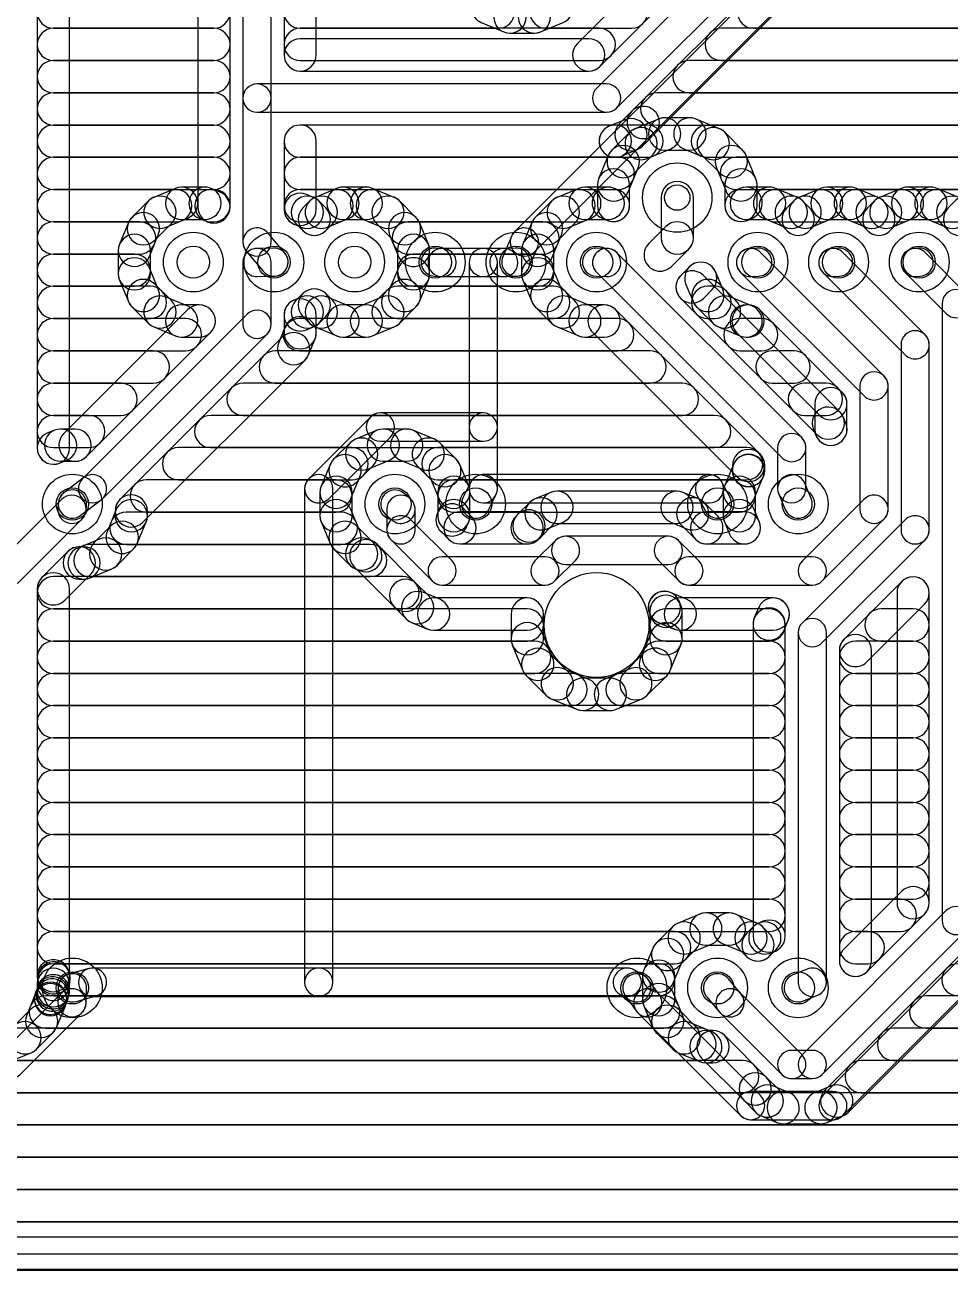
# Model space of a CAD drawing. Extents: x 0 to 108, y 0 to 85.
# Drawn here: x 30.26 to 59.39, y 0 to 39.22 of the extents above; entities that cross this region are included whole.
import ezdxf

# ---------------------------------------------------------------- set-up
doc = ezdxf.new("R2010")
doc.units = 0
for name, color, linetype in [('16', 174, 'CONTINUOUS'), ('17', 94, 'CONTINUOUS'), ('18', 94, 'CONTINUOUS'), ('20', 178, 'CONTINUOUS'), ('44', 250, 'CONTINUOUS')]:
    doc.layers.add(name, color=color, linetype=linetype)

# ---------------------------------------------------------------- blocks, each defined once
blk = doc.blocks.new('ROUNDP')
blk.add_circle((0, 0), 0.5)
blk = doc.blocks.new('ROUNDV')
blk.add_circle((0, 0), 0.5)

msp = doc.modelspace()

# ---------------------------------------------------------------- linework, layer by layer
at = {"layer": '16'}
for points in [[(31.6611, 25.8897), (31.6611, 47.7703, 1), (30.6451, 47.7703), (30.6451, 25.8897, 1)], [(39.4335, 38.2778), (39.4335, 43.6662, 1), (38.4175, 43.6662), (38.4175, 38.2778, 1)], [(37.1221, 43.3959), (37.1221, 36.9189, 1), (38.0111, 36.9189), (38.0111, 43.3959, 1)], [(35.6997, 42.833), (35.6997, 33.4887, 1), (36.7157, 33.4887), (36.7157, 42.833, 1)], [(51.9824, 42.964), (47.6554, 38.637, 1), (48.3738, 37.9186), (52.7009, 42.2456, 1)], [(48.8918, 36.6046), (53.4257, 41.1385, 1), (52.7971, 41.7671), (48.2632, 37.2332, 1)], [(46.301, 32.0707), (54.0734, 39.8431, 1), (53.4448, 40.4717), (45.6724, 32.6993, 1)], [(50.0887, 35.7899), (54.0335, 39.7347, 1), (53.3151, 40.4531), (49.3703, 36.5084, 1)], [(31.1531, 39.116), (36.2077, 39.116, 1), (36.2077, 40.132), (31.1531, 40.132, 1)], [(38.9255, 39.116), (45.1661, 39.116, 1), (45.1661, 40.132), (38.9255, 40.132, 1)], [(44.6301, 39.2962), (45.3396, 39.0023, 1), (45.7284, 39.9409), (45.0189, 40.2348, 1)], [(46.4964, 39.0023), (47.2059, 39.2962, 1), (46.8171, 40.2348), (46.1076, 39.9409, 1)], [(46.6699, 39.116), (49.3608, 39.116, 1), (49.3608, 40.132), (46.6699, 40.132, 1)], [(53.2044, 39.116), (60.2514, 39.116, 1), (60.2514, 40.132), (53.2044, 40.132, 1)], [(45.534, 38.9636), (46.302, 38.9636, 1), (46.302, 39.9796), (45.534, 39.9796, 1)], [(31.1531, 38.1), (36.2077, 38.1, 1), (36.2077, 39.116), (31.1531, 39.116, 1)], [(38.9255, 38.1), (48.3448, 38.1, 1), (48.3448, 39.116), (38.9255, 39.116, 1)], [(52.1884, 38.1), (61.8068, 38.1, 1), (61.8068, 39.116), (52.1884, 39.116, 1)], [(48.0146, 38.7858), (38.9255, 38.7858, 1), (38.9255, 37.7698), (48.0146, 37.7698, 1)], [(31.1531, 37.084), (36.2077, 37.084, 1), (36.2077, 38.1), (31.1531, 38.1, 1)], [(51.1724, 37.084), (62.8228, 37.084, 1), (62.8228, 38.1), (51.1724, 38.1, 1)], [(37.1221, 36.9189), (37.1221, 32.385, 1), (38.0111, 32.385), (38.0111, 36.9189, 1)], [(37.5666, 36.4744), (48.5775, 36.4744, 1), (48.5775, 37.3634), (37.5666, 37.3634, 1)], [(31.1531, 36.068), (36.2077, 36.068, 1), (36.2077, 37.084), (31.1531, 37.084, 1)], [(50.1564, 36.068), (63.8388, 36.068, 1), (63.8388, 37.084), (50.1564, 37.084, 1)], [(49.7065, 35.4077), (50.0887, 35.7899, 1), (49.3703, 36.5084), (48.988, 36.1261, 1)], [(49.0422, 35.0907), (49.5417, 35.2976, 1), (49.1528, 36.2362), (48.6534, 36.0293, 1)], [(50.2065, 36.2579), (49.4689, 35.9524, 1), (49.8578, 35.0138), (50.5953, 35.3193, 1)], [(51.1991, 36.2966), (50.4009, 36.2966, 1), (50.4009, 35.2806), (51.1991, 35.2806, 1)], [(52.1311, 35.9524), (51.3935, 36.2579, 1), (51.0047, 35.3193), (51.7422, 35.0138, 1)], [(31.1531, 35.052), (36.2077, 35.052, 1), (36.2077, 36.068), (31.1531, 36.068, 1)], [(39.4335, 33.415), (39.4335, 35.56, 1), (38.4175, 35.56), (38.4175, 33.415, 1)], [(38.9255, 35.052), (48.8478, 35.052, 1), (48.8478, 36.068), (38.9255, 36.068, 1)], [(48.8478, 35.052), (49.849, 35.052, 1), (49.849, 36.068), (48.8478, 36.068, 1)], [(49.3041, 35.8423), (48.7397, 35.2779, 1), (49.4581, 34.5594), (50.0226, 35.1239, 1)], [(51.751, 35.052), (64.8548, 35.052, 1), (64.8548, 36.068), (51.751, 36.068, 1)], [(52.8603, 35.2779), (52.2959, 35.8423, 1), (51.5774, 35.1239), (52.1419, 34.5594, 1)], [(48.6296, 35.1131), (48.3241, 34.3755, 1), (49.2627, 33.9867), (49.5682, 34.7242, 1)], [(53.2759, 34.3755), (52.9704, 35.1131, 1), (52.0318, 34.7242), (52.3373, 33.9867, 1)], [(31.1531, 34.036), (36.2077, 34.036, 1), (36.2077, 35.052), (31.1531, 35.052, 1)], [(38.9255, 34.036), (48.9437, 34.036, 1), (48.9437, 35.052), (38.9255, 35.052, 1)], [(52.6563, 34.036), (65.8708, 34.036, 1), (65.8708, 35.052), (52.6563, 35.052, 1)], [(48.2854, 34.1811), (48.2854, 33.536, 1), (49.3014, 33.536), (49.3014, 34.1811, 1)], [(53.3146, 33.536), (53.3146, 34.1811, 1), (52.2986, 34.1811), (52.2986, 33.536, 1)], [(50.292, 33.782), (50.292, 32.512, 1), (51.308, 32.512), (51.308, 33.782, 1)], [(31.1531, 33.02), (35.0072, 33.02, 1), (35.0072, 34.036), (31.1531, 34.036, 1)], [(34.1505, 33.6811), (33.6289, 33.1595, 1), (34.3473, 32.4411), (34.8689, 32.9627, 1)], [(34.9968, 34.0735), (34.3153, 33.7912, 1), (34.7041, 32.8526), (35.3856, 33.1349, 1)], [(35.9288, 34.1122), (35.1912, 34.1122, 1), (35.1912, 33.0962), (35.9288, 33.0962, 1)], [(36.4021, 33.958), (36.1232, 34.0735, 1), (35.7344, 33.1349), (36.0133, 33.0194, 1)], [(36.1128, 33.02), (36.2077, 33.02, 1), (36.2077, 34.036), (36.1128, 34.036, 1)], [(38.9255, 33.02), (40.0872, 33.02, 1), (40.0872, 34.036), (38.9255, 34.036, 1)], [(39.3447, 33.7912), (39.1199, 33.8844, 1), (38.7311, 32.9457), (38.9559, 32.8526, 1)], [(39.7292, 33.4614), (39.5095, 33.6811, 1), (38.7911, 32.9627), (39.0108, 32.743, 1)], [(39.2305, 33.6811), (39.0108, 33.4614, 1), (39.7292, 32.743), (39.9489, 32.9627, 1)], [(40.0768, 34.0735), (39.3953, 33.7912, 1), (39.7841, 32.8526), (40.4656, 33.1349, 1)], [(41.0088, 34.1122), (40.2712, 34.1122, 1), (40.2712, 33.0962), (41.0088, 33.0962, 1)], [(41.8847, 33.7912), (41.2032, 34.0735, 1), (40.8144, 33.1349), (41.4959, 32.8526, 1)], [(41.1928, 33.02), (47.7072, 33.02, 1), (47.7072, 34.036), (41.1928, 34.036, 1)], [(42.5711, 33.1595), (42.0495, 33.6811, 1), (41.3311, 32.9627), (41.8527, 32.4411, 1)], [(46.8505, 33.6811), (46.3289, 33.1595, 1), (47.0473, 32.4411), (47.5689, 32.9627, 1)], [(47.6968, 34.0735), (47.0153, 33.7912, 1), (47.4041, 32.8526), (48.0856, 33.1349, 1)], [(48.6288, 34.1122), (47.8912, 34.1122, 1), (47.8912, 33.0962), (48.6288, 33.0962, 1)], [(48.9878, 34.0054), (48.8232, 34.0735, 1), (48.4344, 33.1349), (48.599, 33.0667, 1)], [(52.7768, 34.0735), (52.6122, 34.0054, 1), (53.001, 33.0667), (53.1656, 33.1349, 1)], [(53.7088, 34.1122), (52.9712, 34.1122, 1), (52.9712, 33.0962), (53.7088, 33.0962, 1)], [(54.5847, 33.7912), (53.9032, 34.0735, 1), (53.5144, 33.1349), (54.1959, 32.8526, 1)], [(53.8928, 33.02), (55.3272, 33.02, 1), (55.3272, 34.036), (53.8928, 34.036, 1)], [(54.9692, 33.4614), (54.7495, 33.6811, 1), (54.0311, 32.9627), (54.2508, 32.743, 1)], [(54.4705, 33.6811), (54.2508, 33.4614, 1), (54.9692, 32.743), (55.1889, 32.9627, 1)], [(55.3168, 34.0735), (54.6353, 33.7912, 1), (55.0241, 32.8526), (55.7056, 33.1349, 1)], [(56.2488, 34.1122), (55.5112, 34.1122, 1), (55.5112, 33.0962), (56.2488, 33.0962, 1)], [(57.1247, 33.7912), (56.4432, 34.0735, 1), (56.0544, 33.1349), (56.7359, 32.8526, 1)], [(56.4328, 33.02), (57.8672, 33.02, 1), (57.8672, 34.036), (56.4328, 34.036, 1)], [(57.5092, 33.4614), (57.2895, 33.6811, 1), (56.5711, 32.9627), (56.7908, 32.743, 1)], [(57.0105, 33.6811), (56.7908, 33.4614, 1), (57.5092, 32.743), (57.7289, 32.9627, 1)], [(57.8568, 34.0735), (57.1753, 33.7912, 1), (57.5641, 32.8526), (58.2456, 33.1349, 1)], [(58.7888, 34.1122), (58.0512, 34.1122, 1), (58.0512, 33.0962), (58.7888, 33.0962, 1)], [(59.6647, 33.7912), (58.9832, 34.0735, 1), (58.5944, 33.1349), (59.2759, 32.8526, 1)], [(58.9728, 33.02), (60.4072, 33.02, 1), (60.4072, 34.036), (58.9728, 34.036, 1)], [(60.0492, 33.4614), (59.8295, 33.6811, 1), (59.1111, 32.9627), (59.3308, 32.743, 1)], [(59.5505, 33.6811), (59.3308, 33.4614, 1), (60.0492, 32.743), (60.2689, 32.9627, 1)], [(31.1531, 32.004), (33.8687, 32.004, 1), (33.8687, 33.02), (31.1531, 33.02, 1)], [(33.5188, 32.9947), (33.2365, 32.3132, 1), (34.1751, 31.9244), (34.4574, 32.6059, 1)], [(42.9635, 32.3132), (42.6812, 32.9947, 1), (41.7426, 32.6059), (42.0249, 31.9244, 1)], [(42.3313, 32.004), (46.5687, 32.004, 1), (46.5687, 33.02), (42.3313, 33.02, 1)], [(46.2188, 32.9947), (45.9365, 32.3132, 1), (46.8751, 31.9244), (47.1574, 32.6059, 1)], [(50.4408, 32.8712), (49.9031, 32.3335, 1), (50.6215, 31.6151), (51.1592, 32.1528, 1)], [(33.1978, 32.1188), (33.1978, 31.3812, 1), (34.2138, 31.3812), (34.2138, 32.1188, 1)], [(37.2262, 32.0991), (37.7596, 31.4641, 1), (38.4404, 32.0359), (37.907, 32.6709, 1)], [(43.0022, 31.3812), (43.0022, 32.1188, 1), (41.9862, 32.1188), (41.9862, 31.3812, 1)], [(45.5769, 32.5571), (45.3102, 31.9221, 1), (46.1298, 31.5779), (46.3965, 32.2129, 1)], [(45.8978, 32.1188), (45.8978, 31.3812, 1), (46.9138, 31.3812), (46.9138, 32.1188, 1)], [(37.5772, 31.2929), (38.1106, 31.3056, 1), (38.0894, 32.1944), (37.556, 32.1817, 1)], [(38.0111, 29.7942), (38.0111, 31.7373, 1), (37.1221, 31.7373), (37.1221, 29.7942, 1)], [(43.422, 32.181), (43.2061, 32.1937, 1), (43.1539, 31.3063), (43.3698, 31.2936, 1)], [(44.6913, 32.1818), (43.3959, 32.1818, 1), (43.3959, 31.2928), (44.6913, 31.2928, 1)], [(45.339, 32.1818), (44.6913, 32.1818, 1), (44.6913, 31.2928), (45.339, 31.2928, 1)], [(44.2468, 31.7373), (44.2468, 26.5557, 1), (45.1358, 26.5557), (45.1358, 31.7373, 1)], [(45.3538, 31.293), (45.7348, 31.3057, 1), (45.7052, 32.1943), (45.3242, 32.1816, 1)], [(48.5953, 32.1814), (48.2778, 32.1941, 1), (48.2422, 31.3059), (48.5597, 31.2932, 1)], [(48.2632, 31.423), (54.0925, 25.5937, 1), (54.7211, 26.2223), (48.8918, 32.0516, 1)], [(53.1361, 31.2935), (53.3647, 31.3062, 1), (53.3153, 32.1938), (53.0867, 32.1811, 1)], [(52.7971, 31.423), (56.6833, 27.5368, 1), (57.3119, 28.1654), (53.4257, 32.0516, 1)], [(55.7339, 31.2939), (55.9117, 31.3066, 1), (55.8483, 32.1934), (55.6705, 32.1807, 1)], [(55.3879, 31.423), (57.9787, 28.8322, 1), (58.6073, 29.4608), (56.0165, 32.0516, 1)], [(58.3372, 31.295), (58.4642, 31.3077, 1), (58.3758, 32.1923), (58.2488, 32.1796, 1)], [(57.9787, 31.423), (59.2741, 30.1276, 1), (59.9027, 30.7562), (58.6073, 32.0516, 1)], [(31.1531, 30.988), (33.7058, 30.988, 1), (33.7058, 32.004), (31.1531, 32.004, 1)], [(33.2365, 31.1868), (33.5188, 30.5053, 1), (34.4574, 30.8941), (34.1751, 31.5756, 1)], [(42.6812, 30.5053), (42.9635, 31.1868, 1), (42.0249, 31.5756), (41.7426, 30.8941, 1)], [(42.4942, 30.988), (46.4058, 30.988, 1), (46.4058, 32.004), (42.4942, 32.004, 1)], [(45.9365, 31.1868), (46.2188, 30.5053, 1), (47.1574, 30.8941), (46.8751, 31.5756, 1)], [(51.6273, 30.6093), (51.9021, 30.8841, 1), (51.1837, 31.6025), (50.9089, 31.3277, 1)], [(55.918, 27.037), (51.6273, 31.3277, 1), (50.9089, 30.6093), (55.1996, 26.3185, 1)], [(51.0736, 31.0489), (51.2988, 30.5053, 1), (52.2374, 30.8941), (52.0122, 31.4377, 1)], [(31.1531, 29.972), (34.2078, 29.972, 1), (34.2078, 30.988), (31.1531, 30.988, 1)], [(33.6289, 30.3405), (34.1505, 29.8189, 1), (34.8689, 30.5373), (34.3473, 31.0589, 1)], [(42.0495, 29.8189), (42.5711, 30.3405, 1), (41.8527, 31.0589), (41.3311, 30.5373, 1)], [(41.9922, 29.972), (46.9078, 29.972, 1), (46.9078, 30.988), (41.9922, 30.988, 1)], [(46.3289, 30.3405), (46.8505, 29.8189, 1), (47.5689, 30.5373), (47.0473, 31.0589, 1)], [(51.7566, 29.972), (51.9878, 29.972, 1), (51.9878, 30.988), (51.7566, 30.988, 1)], [(51.4089, 30.3405), (51.9305, 29.8189, 1), (52.6489, 30.5373), (52.1273, 31.0589, 1)], [(34.3153, 29.7088), (34.9968, 29.4265, 1), (35.3856, 30.3651), (34.7041, 30.6474, 1)], [(39.1199, 29.6156), (39.3447, 29.7088, 1), (38.9559, 30.6474), (38.7311, 30.5543, 1)], [(39.5095, 29.8189), (39.7292, 30.0386, 1), (39.0108, 30.757), (38.7911, 30.5373, 1)], [(39.0108, 30.0386), (39.2305, 29.8189, 1), (39.9489, 30.5373), (39.7292, 30.757, 1)], [(39.3953, 29.7088), (40.0768, 29.4265, 1), (40.4656, 30.3651), (39.7841, 30.6474, 1)], [(41.2032, 29.4265), (41.8847, 29.7088, 1), (41.4959, 30.6474), (40.8144, 30.3651, 1)], [(47.0153, 29.7088), (47.6968, 29.4265, 1), (48.0856, 30.3651), (47.4041, 30.6474, 1)], [(52.0953, 29.7088), (52.7768, 29.4265, 1), (53.1656, 30.3651), (52.4841, 30.6474, 1)], [(59.1439, 30.4419), (59.1439, 11.0109, 1), (60.0329, 11.0109), (60.0329, 30.4419, 1)], [(35.3872, 30.255), (31.4756, 26.3434, 1), (32.194, 25.625), (36.1056, 29.5366, 1)], [(32.6993, 24.2983), (37.8809, 29.4799, 1), (37.2523, 30.1085), (32.0707, 24.9269, 1)], [(35.1912, 29.3878), (35.7464, 29.3878, 1), (35.7464, 30.4038), (35.1912, 30.4038, 1)], [(39.4335, 29.5239), (39.4335, 30.085, 1), (38.4175, 30.085), (38.4175, 29.5239, 1)], [(40.2712, 29.3878), (41.0088, 29.3878, 1), (41.0088, 30.4038), (40.2712, 30.4038, 1)], [(47.8912, 29.3878), (48.4972, 29.3878, 1), (48.4972, 30.4038), (47.8912, 30.4038, 1)], [(48.138, 29.5366), (52.6887, 24.9859, 1), (53.4071, 25.7043), (48.8564, 30.255, 1)], [(52.9712, 29.3878), (53.0311, 29.3878, 1), (53.0311, 30.4038), (52.9712, 30.4038, 1)], [(52.6719, 29.5366), (55.2795, 26.929, 1), (55.9979, 27.6474), (53.3903, 30.255, 1)], [(31.1531, 28.956), (35.3146, 28.956, 1), (35.3146, 29.972), (31.1531, 29.972, 1)], [(39.1879, 28.83), (39.3948, 29.3295, 1), (38.4562, 29.7183), (38.2493, 29.2188, 1)], [(38.9007, 28.956), (48.929, 28.956, 1), (48.929, 29.972), (38.9007, 29.972, 1)], [(52.7726, 28.956), (53.4629, 28.956, 1), (53.4629, 29.972), (52.7726, 29.972, 1)], [(33.9634, 23.5508), (39.0778, 28.6652, 1), (38.3594, 29.3837), (33.245, 24.2692, 1)], [(57.8485, 29.1465), (57.8485, 23.3172, 1), (58.7375, 23.3172), (58.7375, 29.1465, 1)], [(31.1531, 27.94), (34.2986, 27.94, 1), (34.2986, 28.956), (31.1531, 28.956, 1)], [(38.1422, 27.94), (49.945, 27.94, 1), (49.945, 28.956), (38.1422, 28.956, 1)], [(53.7886, 27.94), (54.4789, 27.94, 1), (54.4789, 28.956), (53.7886, 28.956, 1)], [(56.5531, 27.8511), (56.5531, 23.9649, 1), (57.4421, 23.9649), (57.4421, 27.8511, 1)], [(31.1531, 26.924), (33.2826, 26.924, 1), (33.2826, 27.94), (31.1531, 27.94, 1)], [(37.1262, 26.924), (50.961, 26.924, 1), (50.961, 27.94), (37.1262, 27.94, 1)], [(54.8046, 26.924), (55.4949, 26.924, 1), (55.4949, 27.94), (54.8046, 27.94, 1)], [(55.1307, 27.2882), (55.1307, 26.4849, 1), (56.1467, 26.4849), (56.1467, 27.2882, 1)], [(56.108, 26.6793), (56.0281, 26.8722, 1), (55.0895, 26.4834), (55.1694, 26.2905, 1)], [(31.1531, 25.908), (32.2666, 25.908, 1), (32.2666, 26.924), (31.1531, 26.924, 1)], [(36.1102, 25.908), (51.977, 25.908, 1), (51.977, 26.924), (36.1102, 26.924, 1)], [(39.824, 24.2983), (41.7671, 26.2414, 1), (41.1385, 26.87), (39.1954, 24.9269, 1)], [(41.4528, 26.1112), (44.6913, 26.1112, 1), (44.6913, 27.0002), (41.4528, 27.0002, 1)], [(44.2468, 26.5557), (44.2468, 24.6126, 1), (45.1358, 24.6126), (45.1358, 26.5557, 1)], [(31.1868, 26.4535), (30.9587, 26.3591, 1), (31.3475, 25.4204), (31.5756, 25.5149, 1)], [(31.8348, 26.4922), (31.3812, 26.4922, 1), (31.3812, 25.4762), (31.8348, 25.4762, 1)], [(41.3468, 26.4535), (40.6653, 26.1712, 1), (41.0541, 25.2326), (41.7356, 25.5149, 1)], [(42.2788, 26.4922), (41.5412, 26.4922, 1), (41.5412, 25.4762), (42.2788, 25.4762, 1)], [(43.1547, 26.1712), (42.4732, 26.4535, 1), (42.0844, 25.5149), (42.7659, 25.2326, 1)], [(53.9623, 25.908), (53.9623, 24.6126, 1), (54.8513, 24.6126), (54.8513, 25.908, 1)], [(35.0942, 24.892), (40.5578, 24.892, 1), (40.5578, 25.908), (35.0942, 25.908, 1)], [(40.5005, 26.0611), (39.9789, 25.5395, 1), (40.6973, 24.8211), (41.2189, 25.3427, 1)], [(43.8411, 25.5395), (43.3195, 26.0611, 1), (42.6011, 25.3427), (43.1227, 24.8211, 1)], [(43.2622, 24.892), (52.993, 24.892, 1), (52.993, 25.908), (43.2622, 25.908, 1)], [(39.8688, 25.3747), (39.5865, 24.6932, 1), (40.5251, 24.3044), (40.8074, 24.9859, 1)], [(44.2335, 24.6932), (43.9512, 25.3747, 1), (43.0126, 24.9859), (43.2949, 24.3044, 1)], [(52.5688, 25.3747), (52.2865, 24.6932, 1), (53.2251, 24.3044), (53.5074, 24.9859, 1)], [(52.6887, 25.5493), (52.6789, 25.5395, 1), (53.3973, 24.8211), (53.4071, 24.8309, 1)], [(52.5399, 25.3451), (52.5399, 25.1901, 1), (53.5559, 25.1901), (53.5559, 25.3451, 1)], [(32.116, 24.9665), (31.481, 24.4839, 1), (32.019, 23.7761), (32.654, 24.2587, 1)], [(34.0782, 23.876), (40.0558, 23.876, 1), (40.0558, 24.892), (34.0782, 24.892, 1)], [(39.9542, 9.0678), (39.9542, 24.6126, 1), (39.0652, 24.6126), (39.0652, 9.0678, 1)], [(39.5478, 24.4988), (39.5478, 23.7612, 1), (40.5638, 23.7612), (40.5638, 24.4988, 1)], [(44.2722, 23.7612), (44.2722, 24.4988, 1), (43.2562, 24.4988), (43.2562, 23.7612, 1)], [(43.7642, 23.876), (52.7558, 23.876, 1), (52.7558, 24.892), (43.7642, 24.892, 1)], [(44.2937, 24.8114), (44.0524, 24.3288, 1), (44.8476, 23.9312), (45.0889, 24.4138, 1)], [(44.6913, 24.1681), (51.816, 24.1681, 1), (51.816, 25.0571), (44.6913, 25.0571, 1)], [(51.4227, 24.4056), (51.6767, 23.923, 1), (52.4633, 24.337), (52.2093, 24.8196, 1)], [(52.2478, 24.4988), (52.2478, 23.7612, 1), (53.2638, 23.7612), (53.2638, 24.4988, 1)], [(53.9971, 24.4401), (54.2003, 23.9575, 1), (55.0197, 24.3025), (54.8165, 24.7851, 1)], [(31.423, 24.2792), (29.4799, 22.3361, 1), (30.1085, 21.7075), (32.0516, 23.6506, 1)], [(32.1805, 23.9308), (32.1932, 24.0959, 1), (31.3068, 24.1641), (31.2941, 23.999, 1)], [(34.1122, 23.7612), (34.1122, 23.91, 1), (33.0962, 23.91), (33.0962, 23.7612, 1)], [(42.3916, 24.3008), (42.2011, 24.4659, 1), (41.6189, 23.7941), (41.8094, 23.629, 1)], [(42.545, 23.3172), (42.545, 23.9649, 1), (41.656, 23.9649), (41.656, 23.3172, 1)], [(46.1531, 24.1807), (45.7709, 23.7985, 1), (46.4893, 23.08), (46.8716, 23.4623, 1)], [(46.8174, 24.4977), (46.3179, 24.2908, 1), (46.7067, 23.3522), (47.2062, 23.5591, 1)], [(50.7909, 24.5364), (47.0118, 24.5364, 1), (47.0118, 23.5204), (50.7909, 23.5204, 1)], [(51.4848, 24.2908), (50.9853, 24.4977, 1), (50.5965, 23.5591), (51.0959, 23.3522, 1)], [(52.0904, 23.7399), (51.6496, 24.1807, 1), (50.9311, 23.4623), (51.372, 23.0215, 1)], [(56.6833, 24.2792), (54.7402, 22.3361, 1), (55.3688, 21.7075), (57.3119, 23.6506, 1)], [(33.7912, 22.8853), (34.0735, 23.5668, 1), (33.1349, 23.9556), (32.8526, 23.2741, 1)], [(39.5865, 23.5668), (39.8688, 22.8853, 1), (40.8074, 23.2741), (40.5251, 23.9556, 1)], [(44.1791, 23.4353), (44.2335, 23.5668, 1), (43.2949, 23.9556), (43.2404, 23.8241, 1)], [(44.318, 23.7399), (44.069, 23.9889, 1), (43.3505, 23.2705), (43.5996, 23.0215, 1)], [(45.7709, 23.7985), (45.7123, 23.7399, 1), (46.4307, 23.0215), (46.4893, 23.08, 1)], [(52.2865, 23.5668), (52.4441, 23.1863, 1), (53.3827, 23.5751), (53.2251, 23.9556, 1)], [(33.1595, 22.1989), (33.6811, 22.7205, 1), (32.9627, 23.4389), (32.4411, 22.9173, 1)], [(33.4413, 22.86), (40.2187, 22.86, 1), (40.2187, 23.876), (33.4413, 23.876, 1)], [(39.9789, 22.7205), (40.5005, 22.1989, 1), (41.2189, 22.9173), (40.6973, 23.4389, 1)], [(43.7102, 22.3361), (42.4148, 23.6315, 1), (41.7862, 23.0029), (43.0816, 21.7075, 1)], [(46.0715, 23.8887), (43.9588, 23.8887, 1), (43.9588, 22.8727), (46.0715, 22.8727, 1)], [(52.9134, 23.8887), (51.7312, 23.8887, 1), (51.7312, 22.8727), (52.9134, 22.8727, 1)], [(57.9787, 23.6315), (54.7402, 20.393, 1), (55.3688, 19.7644), (58.6073, 23.0029, 1)], [(31.5123, 21.0997), (32.3292, 21.9166, 1), (31.6108, 22.635), (30.7939, 21.8181, 1)], [(31.97, 21.7678), (32.1188, 21.7678, 1), (32.1188, 22.7838), (31.97, 22.7838, 1)], [(32.3132, 21.8065), (32.9947, 22.0888, 1), (32.6059, 23.0274), (31.9244, 22.7451, 1)], [(32.3028, 21.844), (41.1439, 21.844, 1), (41.1439, 22.86), (32.3028, 22.86, 1)], [(40.6653, 22.0887), (40.7987, 22.0335, 1), (41.1875, 22.9722), (41.0541, 23.0274, 1)], [(40.6339, 22.1436), (41.8847, 20.8928, 1), (42.6031, 21.6113), (41.3523, 22.862, 1)], [(46.9678, 22.9838), (46.3201, 22.3361, 1), (46.9487, 21.7075), (47.5964, 22.3552, 1)], [(50.5206, 23.114), (47.2821, 23.114, 1), (47.2821, 22.225), (50.5206, 22.225, 1)], [(51.4826, 22.3361), (50.8349, 22.9838, 1), (50.2063, 22.3552), (50.854, 21.7075, 1)], [(46.6344, 22.4663), (43.3959, 22.4663, 1), (43.3959, 21.5773), (46.6344, 21.5773, 1)], [(55.0545, 22.4663), (51.1683, 22.4663, 1), (51.1683, 21.5773), (55.0545, 21.5773, 1)], [(31.6611, 9.27), (31.6611, 21.4589, 1), (30.6451, 21.4589), (30.6451, 9.27, 1)], [(31.1531, 20.828), (42.1599, 20.828, 1), (42.1599, 21.844), (31.1531, 21.844, 1)], [(41.8847, 20.8928), (42.2669, 20.5106, 1), (42.9854, 21.229), (42.6031, 21.6113, 1)], [(56.7726, 19.1566), (58.5887, 20.9727, 1), (57.8703, 21.6911), (56.0542, 19.875, 1)], [(57.7215, 21.3319), (57.7215, 11.5738, 1), (58.7375, 11.5738), (58.7375, 21.3319, 1)], [(42.4317, 20.4005), (42.9312, 20.1936, 1), (43.32, 21.1322), (42.8205, 21.3391, 1)], [(50.0359, 20.514), (50.0392, 20.5107, 1), (50.7579, 21.2288), (50.7547, 21.2321, 1)], [(50.9137, 20.9489), (50.8646, 21.0674, 1), (49.926, 20.6786), (49.9751, 20.5601, 1)], [(50.2041, 20.4005), (50.7036, 20.1936, 1), (51.0924, 21.1322), (50.5929, 21.3391, 1)], [(50.9524, 19.8855), (50.9524, 20.7545, 1), (49.9364, 20.7545), (49.9364, 19.8855, 1)], [(31.1531, 19.812), (46.0756, 19.812, 1), (46.0756, 20.828), (31.1531, 20.828, 1)], [(43.1256, 20.1549), (46.0756, 20.1549, 1), (46.0756, 21.1709), (43.1256, 21.1709, 1)], [(45.5676, 20.6629), (45.5676, 19.8855, 1), (46.5836, 19.8855), (46.5836, 20.6629, 1)], [(50.4444, 19.812), (53.6956, 19.812, 1), (53.6956, 20.828), (50.4444, 20.828, 1)], [(50.898, 20.1549), (53.8256, 20.1549, 1), (53.8256, 21.1709), (50.898, 21.1709, 1)], [(53.3563, 20.8573), (53.2263, 20.5434, 1), (54.1649, 20.1546), (54.295, 20.4685, 1)], [(53.1876, 20.349), (53.1876, 10.5182, 1), (54.2036, 10.5182), (54.2036, 20.349, 1)], [(57.2176, 19.812), (58.2295, 19.812, 1), (58.2295, 20.828), (57.2176, 20.828, 1)], [(54.61, 20.0787), (54.61, 9.0678, 1), (55.499, 9.0678), (55.499, 20.0787, 1)], [(45.6063, 19.6911), (45.9388, 18.8882, 1), (46.8775, 19.277), (46.5449, 20.0799, 1)], [(50.5812, 18.8882), (50.9137, 19.6911, 1), (49.9751, 20.0799), (49.6425, 19.277, 1)], [(56.9214, 9.7577), (56.9214, 19.5158, 1), (55.9054, 19.5158), (55.9054, 9.7577, 1)], [(31.1531, 18.796), (46.3165, 18.796, 1), (46.3165, 19.812), (31.1531, 19.812, 1)], [(50.2035, 18.796), (53.6956, 18.796, 1), (53.6956, 19.812), (50.2035, 19.812, 1)], [(56.4134, 18.796), (58.2295, 18.796, 1), (58.2295, 19.812), (56.4134, 19.812, 1)], [(46.0489, 18.7234), (46.6634, 18.1089, 1), (47.3818, 18.8274), (46.7674, 19.4418, 1)], [(49.8566, 18.1089), (50.4711, 18.7234, 1), (49.7526, 19.4418), (49.1382, 18.8274, 1)], [(46.8282, 17.9988), (47.6311, 17.6663, 1), (48.0199, 18.6049), (47.217, 18.9375, 1)], [(48.8889, 17.6663), (49.6918, 17.9988, 1), (49.303, 18.9375), (48.5001, 18.6049, 1)], [(31.1531, 17.78), (47.4576, 17.78, 1), (47.4576, 18.796), (31.1531, 18.796, 1)], [(47.8255, 17.6276), (48.6945, 17.6276, 1), (48.6945, 18.6436), (47.8255, 18.6436, 1)], [(49.0624, 17.78), (53.6956, 17.78, 1), (53.6956, 18.796), (49.0624, 18.796, 1)], [(56.4134, 17.78), (58.2295, 17.78, 1), (58.2295, 18.796), (56.4134, 18.796, 1)], [(31.1531, 16.764), (53.6956, 16.764, 1), (53.6956, 17.78), (31.1531, 17.78, 1)], [(56.4134, 16.764), (58.2295, 16.764, 1), (58.2295, 17.78), (56.4134, 17.78, 1)], [(31.1531, 15.748), (53.6956, 15.748, 1), (53.6956, 16.764), (31.1531, 16.764, 1)], [(56.4134, 15.748), (58.2295, 15.748, 1), (58.2295, 16.764), (56.4134, 16.764, 1)], [(31.1531, 14.732), (53.6956, 14.732, 1), (53.6956, 15.748), (31.1531, 15.748, 1)], [(56.4134, 14.732), (58.2295, 14.732, 1), (58.2295, 15.748), (56.4134, 15.748, 1)], [(31.1531, 13.716), (53.6956, 13.716, 1), (53.6956, 14.732), (31.1531, 14.732, 1)], [(56.4134, 13.716), (58.2295, 13.716, 1), (58.2295, 14.732), (56.4134, 14.732, 1)], [(31.1531, 12.7), (53.6956, 12.7, 1), (53.6956, 13.716), (31.1531, 13.716, 1)], [(56.4134, 12.7), (58.2295, 12.7, 1), (58.2295, 13.716), (56.4134, 13.716, 1)], [(31.1531, 11.684), (53.6956, 11.684, 1), (53.6956, 12.7), (31.1531, 12.7, 1)], [(56.4134, 11.684), (58.2295, 11.684, 1), (58.2295, 12.7), (56.4134, 12.7, 1)], [(57.8703, 11.933), (56.0542, 10.1169, 1), (56.7726, 9.3985), (58.5887, 11.2146, 1)], [(31.1531, 10.668), (53.6956, 10.668, 1), (53.6956, 11.684), (31.1531, 11.684, 1)], [(59.2741, 11.3252), (54.7402, 6.7913, 1), (55.3688, 6.1627), (59.9027, 10.6966, 1)], [(56.4134, 10.668), (57.8317, 10.668, 1), (57.8317, 11.684), (56.4134, 11.684, 1)], [(51.5068, 11.2135), (50.8253, 10.9312, 1), (51.2141, 9.9926), (51.8956, 10.2749, 1)], [(52.4388, 11.2522), (51.7012, 11.2522, 1), (51.7012, 10.2362), (52.4388, 10.2362, 1)], [(53.3147, 10.9312), (52.6332, 11.2135, 1), (52.2444, 10.2749), (52.9259, 9.9926, 1)], [(53.5012, 10.9875), (53.3653, 10.9312, 1), (53.7541, 9.9926), (53.89, 10.0489, 1)], [(31.1531, 9.652), (50.7178, 9.652, 1), (50.7178, 10.668), (31.1531, 10.668, 1)], [(50.6605, 10.8211), (50.1389, 10.2995, 1), (50.8573, 9.5811), (51.3789, 10.1027, 1)], [(53.6992, 10.6014), (53.4795, 10.8211, 1), (52.7611, 10.1027), (52.9808, 9.883, 1)], [(53.2005, 10.8211), (52.9808, 10.6014, 1), (53.6992, 9.883), (53.9189, 10.1027, 1)], [(56.4134, 9.652), (56.8157, 9.652, 1), (56.8157, 10.668), (56.4134, 10.668, 1)], [(50.0288, 10.1347), (49.7465, 9.4532, 1), (50.6851, 9.0644), (50.9674, 9.7459, 1)], [(56.1835, 4.9658), (60.7174, 9.4997, 1), (59.9989, 10.2181), (55.465, 5.6842, 1)], [(56.0165, 4.8673), (60.5504, 9.4012, 1), (59.9218, 10.0298), (55.3879, 5.4959, 1)], [(31.6589, 9.3528), (31.6391, 9.4179, 1), (30.6671, 9.1221), (30.6869, 9.057, 1)], [(31.6587, 8.9523), (31.6785, 9.1555, 1), (30.6673, 9.2542), (30.6475, 9.051, 1)], [(31.6611, 8.7975), (31.6611, 9.0017, 1), (30.6451, 9.0017), (30.6451, 8.7975, 1)], [(31.167, 8.636), (50.2158, 8.636, 1), (50.2158, 9.652), (31.167, 9.652, 1)], [(32.2651, 9.4958), (31.6301, 9.318, 1), (31.8699, 8.462), (32.5049, 8.6398, 1)], [(32.385, 8.6233), (39.5097, 8.6233, 1), (39.5097, 9.5123), (32.385, 9.5123, 1)], [(39.5097, 8.6233), (49.2252, 8.6233, 1), (49.2252, 9.5123), (39.5097, 9.5123, 1)], [(49.0012, 8.6839), (49.306, 8.5061, 1), (49.754, 9.2739), (49.4492, 9.4517, 1)], [(49.7078, 9.2588), (49.7078, 8.5212, 1), (50.7238, 8.5212), (50.7238, 9.2588, 1)], [(54.8894, 9.4805), (54.4449, 9.3027, 1), (54.7751, 8.4773), (55.2196, 8.6551, 1)], [(59.6433, 8.636), (72.9514, 8.636, 1), (72.9514, 9.652), (59.6433, 9.652, 1)], [(31.2512, 7.6453), (31.5335, 8.3268, 1), (30.5949, 8.7156), (30.3126, 8.0341, 1)], [(31.5124, 8.3223), (31.5687, 8.4278, 1), (30.6722, 8.9059), (30.616, 8.8005, 1)], [(31.5722, 8.5212), (31.5722, 8.5614, 1), (30.5562, 8.5614), (30.5562, 8.5212, 1)], [(31.626, 8.6175), (31.6326, 8.6853, 1), (30.6214, 8.7839), (30.6148, 8.7161, 1)], [(31.5964, 8.5402), (31.6224, 8.6031, 1), (30.6838, 8.9919), (30.6577, 8.929, 1)], [(32.1816, 8.4081), (32.1943, 8.878, 1), (31.3057, 8.902), (31.293, 8.4321, 1)], [(50.232, 8.6821), (49.8891, 9.152, 1), (49.1709, 8.628), (49.5138, 8.1581, 1)], [(49.7465, 8.3268), (50.0288, 7.6453, 1), (50.9674, 8.0341), (50.6851, 8.7156, 1)], [(52.8044, 8.7056), (52.4107, 9.1755, 1), (51.7293, 8.6045), (52.123, 8.1346, 1)], [(31.423, 8.7344), (29.4799, 6.7913, 1), (30.1085, 6.1627), (32.0516, 8.1058, 1)], [(30.9013, 7.62), (50.3787, 7.62, 1), (50.3787, 8.636), (30.9013, 8.636, 1)], [(49.5586, 8.1058), (52.7971, 4.8673, 1), (53.4257, 5.4959), (50.1872, 8.7344, 1)], [(54.7211, 6.7913), (52.778, 8.7344, 1), (52.1494, 8.1058), (54.0925, 6.1627, 1)], [(58.6273, 7.62), (107.0866, 7.62, 1), (107.0866, 8.636), (58.6273, 8.636, 1)], [(30.6195, 6.9589), (31.1411, 7.4805, 1), (30.4227, 8.1989), (29.9011, 7.6773, 1)], [(50.1389, 7.4805), (50.6605, 6.9589, 1), (51.3789, 7.6773), (50.8573, 8.1989, 1)], [(29.7732, 6.5665), (30.4547, 6.8488, 1), (30.0659, 7.7874), (29.3844, 7.5051, 1)], [(29.7628, 6.604), (51.5172, 6.604, 1), (51.5172, 7.62), (29.7628, 7.62, 1)], [(50.8253, 6.8488), (51.5068, 6.5665, 1), (51.8956, 7.5051), (51.2141, 7.7874, 1)], [(51.7012, 6.5278), (51.9262, 6.5278, 1), (51.9262, 7.5438), (51.7012, 7.5438, 1)], [(51.567, 6.6766), (52.8956, 5.348, 1), (53.614, 6.0665), (52.2854, 7.395, 1)], [(57.6113, 6.604), (107.0866, 6.604, 1), (107.0866, 7.62), (57.6113, 7.62, 1)], [(55.0545, 6.9215), (54.4068, 6.9215, 1), (54.4068, 6.0325), (55.0545, 6.0325, 1)], [(0.5334, 5.588), (52.866, 5.588, 1), (52.866, 6.604), (0.5334, 6.604, 1)], [(56.5953, 5.588), (107.0866, 5.588, 1), (107.0866, 6.604), (56.5953, 6.604, 1)], [(52.8956, 5.348), (53.2778, 4.9658, 1), (53.9963, 5.6842), (53.614, 6.0665, 1)], [(52.7468, 5.7072), (52.7468, 5.7072, 1), (53.7628, 5.7072), (53.7628, 5.7072, 1)], [(0.5334, 4.572), (107.0866, 4.572, 1), (107.0866, 5.588), (0.5334, 5.588, 1)], [(53.1114, 4.7371), (55.7022, 4.7371, 1), (55.7022, 5.6261), (53.1114, 5.6261, 1)], [(53.4426, 4.8557), (53.9421, 4.6488, 1), (54.3309, 5.5874), (53.8314, 5.7943, 1)], [(54.1365, 4.6101), (55.3248, 4.6101, 1), (55.3248, 5.6261), (54.1365, 5.6261, 1)], [(55.5192, 4.6488), (56.0187, 4.8557, 1), (55.6298, 5.7943), (55.1304, 5.5874, 1)], [(0.5334, 3.556), (107.0866, 3.556, 1), (107.0866, 4.572), (0.5334, 4.572, 1)], [(0.5334, 2.54), (107.0866, 2.54, 1), (107.0866, 3.556), (0.5334, 3.556, 1)], [(0.5334, 1.524), (107.0866, 1.524, 1), (107.0866, 2.54), (0.5334, 2.54, 1)], [(0.5334, 0.508), (107.0866, 0.508, 1), (107.0866, 1.524), (0.5334, 1.524, 1)], [(107.0866, 1.0414), (0.5334, 1.0414, 1), (0.5334, 0.0254), (107.0866, 0.0254, 1)]]:
    msp.add_lwpolyline(points, format="xyb", close=True, dxfattribs=at)
at = {"layer": '20'}
msp.add_line((0, 0), (107.62, 0), dxfattribs=at)
msp.add_circle((48.26, 20.32), 1.651, dxfattribs=at)
at = {"layer": '44'}
for centre, radius in [((50.8, 33.782), 0.4), ((35.56, 31.75), 0.508), ((38.1, 31.75), 0.508), ((40.64, 31.75), 0.508), ((43.18, 31.75), 0.508), ((45.72, 31.75), 0.508), ((48.26, 31.75), 0.508), ((53.34, 31.75), 0.508), ((55.88, 31.75), 0.508), ((58.42, 31.75), 0.508), ((31.75, 24.13), 0.508), ((41.91, 24.13), 0.508), ((44.45, 24.13), 0.508), ((52.07, 24.13), 0.508), ((54.61, 24.13), 0.508), ((31.75, 8.89), 0.508), ((49.53, 8.89), 0.508), ((52.07, 8.89), 0.508), ((54.61, 8.89), 0.508)]:
    msp.add_circle(centre, radius, dxfattribs=at)

# ---------------------------------------------------------------- block references
at = {"layer": '17', "xscale": 1.8796, "yscale": 1.8796, "rotation": 90}
for p in [(35.56, 31.75), (38.1, 31.75), (40.64, 31.75), (43.18, 31.75), (45.72, 31.75), (48.26, 31.75), (53.34, 31.75), (55.88, 31.75), (58.42, 31.75)]:
    msp.add_blockref('ROUNDP', p, dxfattribs=at)
at = {"layer": '17', "xscale": 1.8796, "yscale": 1.8796}
for p in [(31.75, 24.13), (41.91, 24.13), (44.45, 24.13), (52.07, 24.13), (54.61, 24.13), (31.75, 8.89), (49.53, 8.89), (52.07, 8.89), (54.61, 8.89)]:
    msp.add_blockref('ROUNDP', p, dxfattribs=at)
at = {"layer": '18', "xscale": 2.1844, "yscale": 2.1844}
msp.add_blockref('ROUNDV', (50.8, 33.782), dxfattribs=at)

doc.saveas('drawing.dxf')
